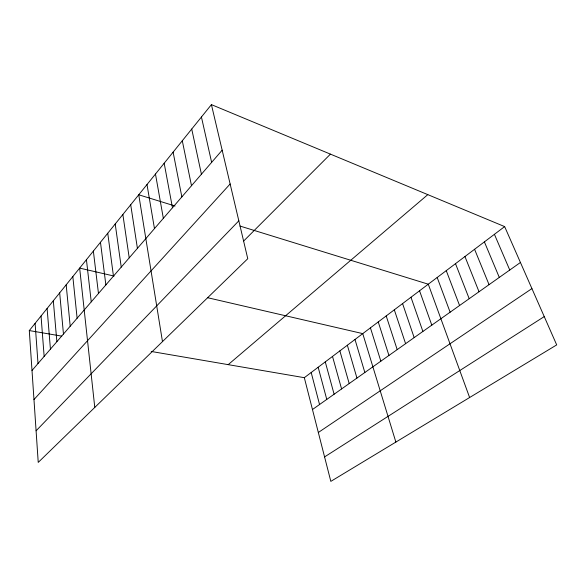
<?xml version="1.0" encoding="UTF-8"?>
<svg xmlns="http://www.w3.org/2000/svg" width="586" height="586" viewBox="0 0 586 586"><rect width="100%" height="100%" fill="white"/><g stroke="black" fill="none" stroke-linecap="round" stroke-linejoin="round"><path stroke-width="0.88" d="M211.414 104.623L247.768 258.704L38.229 462.398L29.3 330.57L211.414 104.623L504.649 226.599L556.7 344.905L330.826 481.377L304.324 377.684L151.217 351.461M32.003 370.477L222.167 150.184M33.973 399.571L230.137 183.982M36.09 430.798L238.832 220.819M243.754 240.941L330.431 154.133M228.203 364.646L427.809 194.64M304.324 377.684L504.649 226.599M312.463 409.533L520.434 262.477M318.33 432.49L531.927 288.598M324.571 456.912L544.248 316.594M29.3 330.57L61.764 336.137M114.065 276.065L79.652 268.102L94.778 407.431M207.495 297.688L362.756 333.617L395.865 442.078M175.038 205.994L138.75 194.786L162.476 341.616M240.026 226.064L428.278 284.203L469.62 397.52M494.416 234.319L509.754 270.029M484.395 241.879L499.301 277.42M474.572 249.284L489.061 284.664M464.947 256.543L479.033 291.755M455.505 263.663L469.203 298.706M446.254 270.644L459.57 305.511M437.178 277.486L450.129 312.192M419.547 290.788L431.801 325.149M410.976 297.249L422.894 331.442M402.567 303.592L414.163 337.617M394.312 309.818L405.6 343.674M386.203 315.935L397.191 349.622M378.248 321.934L388.943 355.453M370.433 327.83L380.841 361.181M354.991 339.477L364.844 372.491M347.359 345.227L356.947 378.08M339.865 350.875L349.197 383.559M332.511 356.427L341.587 388.943M325.274 361.884L334.108 394.224M318.169 367.239L326.768 399.418M311.188 372.506L319.553 404.516M201.43 117.01L211.641 162.381M191.732 129.052L201.423 174.218M182.29 140.757L191.497 185.718M173.112 152.155L181.85 196.889M164.175 163.238L172.467 207.759M155.473 174.035L163.347 218.329M146.998 184.546L154.47 228.606M130.7 204.763L137.417 248.361M122.862 214.498L129.22 257.855M115.215 223.984L121.236 267.106M107.751 233.243L113.457 276.123M100.47 242.274L105.868 284.913M93.364 251.086L98.47 293.483M86.428 259.693L91.248 301.849M72.832 276.563L77.118 318.22M66.174 284.818L70.203 326.226M59.677 292.89L63.456 334.042M53.319 300.772L56.871 341.675M47.107 308.478L50.433 349.124M41.042 316.008L44.148 356.405M35.109 323.369L38.009 363.525"/></g></svg>
